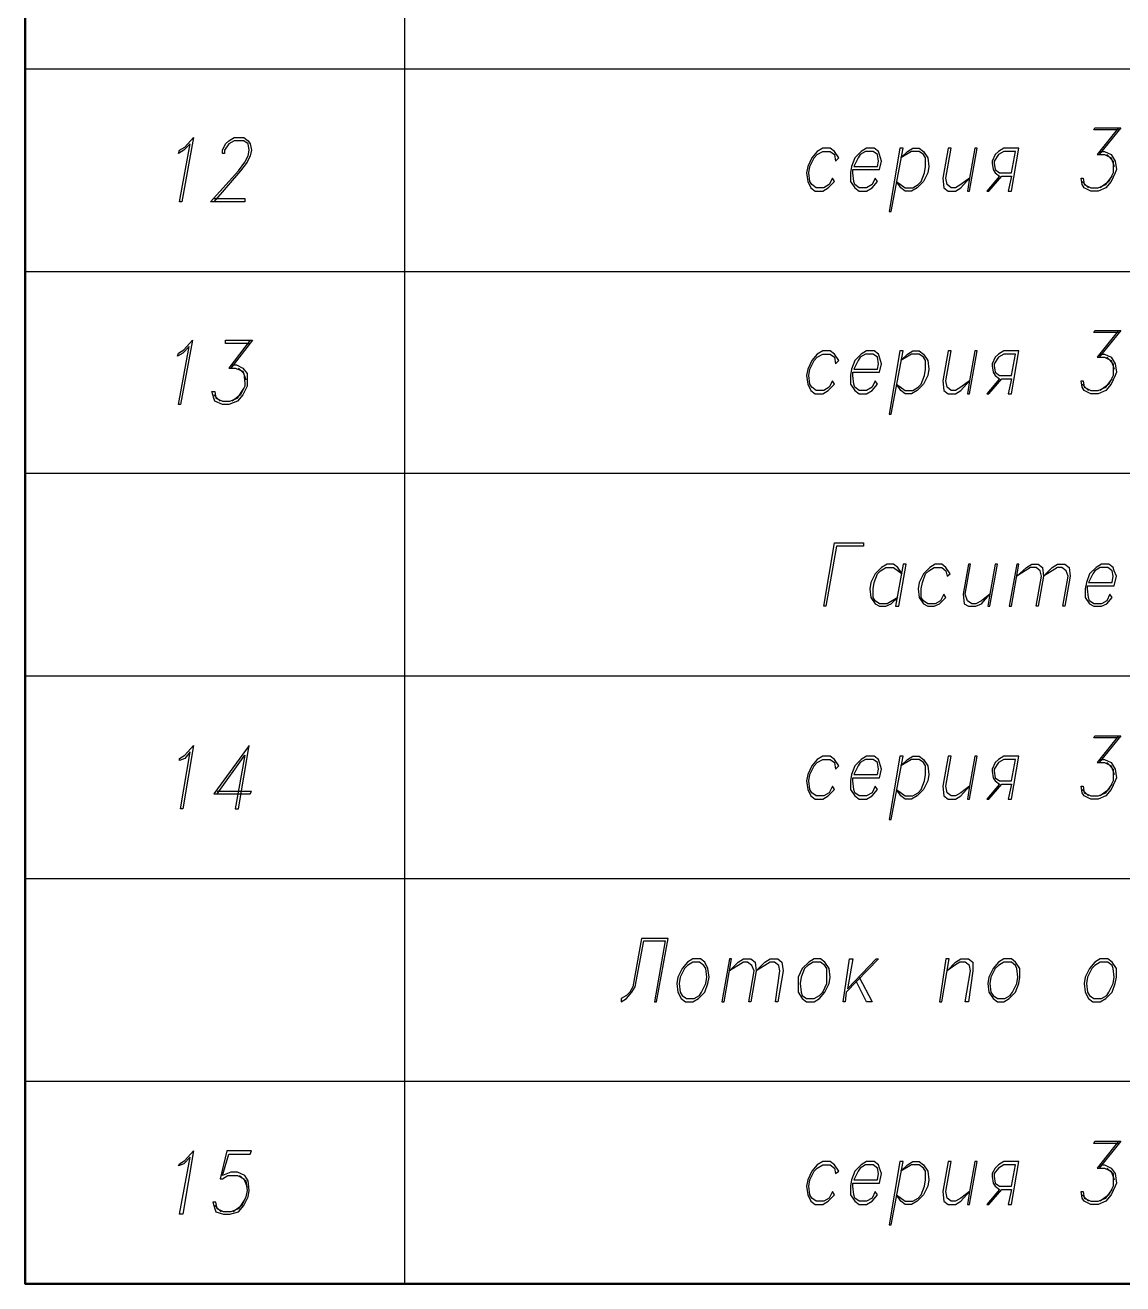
# Model space of a CAD drawing. Header units: millimetres. Extents: x 4241 to 6572, y 870 to 1291.
# Drawn here: x 5693.63 to 5736.98, y 977.55 to 1027.24 of the extents above; entities that cross this region are included whole.
import ezdxf

# ---------------------------------------------------------------- set-up
doc = ezdxf.new("R2010")
doc.units = ezdxf.units.MM
doc.layers.add('PDF _0', color=7, linetype='Continuous')

msp = doc.modelspace()

# ---------------------------------------------------------------- linework, layer by layer
at = {"layer": 'PDF _0', "lineweight": 50}
msp.add_lwpolyline([(5883.6259, 977.5531), (5693.6273, 977.5531), (5693.6273, 1176.5266), (5883.6259, 1176.5266)], close=True, dxfattribs=at)
at = {"layer": 'PDF _0', "lineweight": 30}
for points in [[(5708.6139, 1176.5266), (5708.6139, 977.5531)], [(5693.6273, 1025.5184), (5883.6259, 1025.5184)], [(5693.6273, 1017.5171), (5883.6259, 1017.5171)], [(5693.6273, 1009.5582), (5883.6259, 1009.5582)], [(5693.6273, 1001.5569), (5883.6259, 1001.5569)], [(5693.6273, 993.5556), (5883.6259, 993.5556)], [(5693.6273, 985.5543), (5883.6259, 985.5543)]]:
    msp.add_lwpolyline(points, dxfattribs=at)
at = {"layer": 'PDF _0', "lineweight": 25}
for points in [[(5736.8088, 1023.1053), (5735.8351, 1023.1053), (5735.8775, 1023.19), (5736.8935, 1023.19), (5736.0468, 1022.1316)], [(5736.8088, 1023.19), (5735.9621, 1022.1316), (5736.2585, 1022.1316), (5736.5125, 1022.0046), (5736.6395, 1021.6659)], [(5701.0783, 1020.3959), (5702.306, 1020.3959), (5702.306, 1020.2689), (5700.9513, 1020.2689), (5702.052, 1021.4966), (5702.306, 1021.8353), (5702.433, 1022.0893), (5702.4753, 1022.301), (5702.433, 1022.555), (5702.2636, 1022.682), (5701.8826, 1022.682), (5701.671, 1022.555), (5701.5016, 1022.301), (5701.5016, 1022.1739), (5701.4169, 1022.1739), (5701.4169, 1022.301), (5701.544, 1022.555), (5701.671, 1022.682), (5701.8826, 1022.809), (5702.2636, 1022.809), (5702.433, 1022.682), (5702.5177, 1022.555), (5702.56, 1022.301), (5702.5177, 1022.0893), (5702.3906, 1021.8353), (5702.1366, 1021.4966), (5701.0783, 1020.2689)], [(5736.0891, 1022.2586), (5736.2585, 1022.2586), (5736.5125, 1022.1316), (5736.6818, 1021.8776), (5736.7242, 1021.5389), (5736.6818, 1021.4119), (5736.5125, 1021.0732), (5736.3008, 1020.8192), (5736.0045, 1020.6922), (5735.7081, 1020.6922), (5735.4541, 1020.8192), (5735.3695, 1020.9462), (5735.3271, 1021.2002), (5735.4118, 1021.2002), (5735.4541, 1020.9462), (5735.7081, 1020.8192), (5736.0045, 1020.8192), (5736.3008, 1020.9462), (5736.5548, 1021.2849)], [(5736.3432, 1022.1316), (5736.5972, 1021.8776), (5736.5972, 1021.5389), (5736.5972, 1021.4119), (5736.4278, 1021.0732), (5736.0891, 1020.8192)], [(5735.6235, 1020.8192), (5735.3695, 1021.0732)], [(5736.8088, 1015.104), (5735.8351, 1015.104), (5735.8775, 1015.1887), (5736.8935, 1015.1887), (5736.0468, 1014.1303)], [(5736.8088, 1015.1887), (5735.9621, 1014.1303), (5736.2585, 1014.1303), (5736.5125, 1014.0033), (5736.6395, 1013.6647)], [(5702.4753, 1014.6807), (5701.544, 1014.6807), (5701.544, 1014.8077), (5702.6023, 1014.8077), (5701.7556, 1013.707)], [(5702.5177, 1014.8077), (5701.671, 1013.707), (5701.925, 1013.707), (5702.2213, 1013.58), (5702.3483, 1013.2413)], [(5736.0891, 1014.2573), (5736.2585, 1014.2573), (5736.5125, 1014.1303), (5736.6818, 1013.8763), (5736.7242, 1013.5376), (5736.6818, 1013.4106), (5736.5125, 1013.072), (5736.3008, 1012.818), (5736.0045, 1012.691), (5735.7081, 1012.691), (5735.4541, 1012.818), (5735.3695, 1012.945), (5735.3271, 1013.199), (5735.4118, 1013.199), (5735.4541, 1012.945), (5735.7081, 1012.818), (5736.0045, 1012.818), (5736.3008, 1012.945), (5736.5548, 1013.2836)], [(5701.7556, 1013.834), (5701.9673, 1013.834), (5702.2213, 1013.707), (5702.3906, 1013.4953), (5702.3906, 1013.1143), (5702.3906, 1012.9873), (5702.2213, 1012.6486), (5702.0096, 1012.3946), (5701.671, 1012.2676), (5701.4169, 1012.2676), (5701.1206, 1012.3946), (5701.0783, 1012.5216), (5700.9936, 1012.7756), (5701.1206, 1012.7756), (5701.1629, 1012.5216), (5701.4169, 1012.3946), (5701.7133, 1012.3946), (5702.0096, 1012.5216), (5702.2636, 1012.9026)], [(5702.052, 1013.707), (5702.2636, 1013.4953), (5702.306, 1013.1143), (5702.306, 1012.9873), (5702.1366, 1012.6486), (5701.798, 1012.3946)], [(5736.3432, 1014.1303), (5736.5972, 1013.8763), (5736.5972, 1013.5376), (5736.5972, 1013.4106), (5736.4278, 1013.072), (5736.0891, 1012.818)], [(5735.6235, 1012.818), (5735.3695, 1013.072)], [(5701.3323, 1012.3946), (5701.0783, 1012.6486)], [(5701.2053, 996.9001), (5702.306, 998.4241), (5701.925, 996.3074), (5702.052, 996.3074), (5702.4753, 998.8051), (5701.0783, 996.9001), (5702.5177, 996.9001), (5702.56, 996.9847), (5701.2053, 996.9847)], [(5736.8088, 999.1015), (5735.8351, 999.1015), (5735.8775, 999.1862), (5736.8935, 999.1862), (5736.0468, 998.1278)], [(5736.8088, 999.1862), (5735.9621, 998.1278), (5736.2585, 998.1278), (5736.5125, 998.0008), (5736.6395, 997.6621)], [(5736.0891, 998.2548), (5736.2585, 998.2548), (5736.5125, 998.1278), (5736.6818, 997.8738), (5736.7242, 997.5351), (5736.6818, 997.4081), (5736.5125, 997.0694), (5736.3008, 996.8154), (5736.0045, 996.6884), (5735.7081, 996.6884), (5735.4541, 996.8154), (5735.3695, 996.9424), (5735.3271, 997.1964), (5735.4118, 997.1964), (5735.4541, 996.9424), (5735.7081, 996.8154), (5736.0045, 996.8154), (5736.3008, 996.9424), (5736.5548, 997.2811)], [(5736.3432, 998.1278), (5736.5972, 997.8738), (5736.5972, 997.5351), (5736.5972, 997.4081), (5736.4278, 997.0694), (5736.0891, 996.8154)], [(5735.6235, 996.8154), (5735.3695, 997.0694)], [(5726.5638, 989.6608), (5727.0718, 988.6871), (5726.8602, 988.6871), (5726.4368, 989.5338)], [(5736.8088, 983.0989), (5735.8351, 983.0989), (5735.8775, 983.1836), (5736.8935, 983.1836), (5736.0468, 982.1252)], [(5736.8088, 983.1836), (5735.9621, 982.1252), (5736.2585, 982.1252), (5736.5125, 981.9982), (5736.6395, 981.6595)], [(5702.306, 980.8975), (5702.052, 980.5165), (5701.7556, 980.3895), (5701.4593, 980.3895), (5701.2053, 980.5165), (5701.1629, 980.7705), (5701.0359, 980.7705), (5701.1206, 980.5165), (5701.1629, 980.3895), (5701.4593, 980.3048), (5701.7133, 980.3048), (5702.052, 980.3895), (5702.2636, 980.6435), (5702.433, 980.9822), (5702.4753, 981.2362), (5702.433, 981.6172), (5702.306, 981.8289), (5702.0096, 981.9559), (5701.7556, 981.9559), (5701.4169, 981.8289), (5701.671, 982.6756), (5702.5177, 982.6756), (5702.56, 982.8026), (5701.5863, 982.8026), (5701.3323, 981.7019), (5701.4169, 981.7019), (5701.6286, 981.8289), (5702.0096, 981.8289), (5702.2636, 981.7019), (5702.3906, 981.3632)], [(5736.0891, 982.2522), (5736.2585, 982.2522), (5736.5125, 982.1252), (5736.6818, 981.9136), (5736.7242, 981.5325), (5736.6818, 981.4055), (5736.5125, 981.0669), (5736.3008, 980.8128), (5736.0045, 980.6858), (5735.7081, 980.6858), (5735.4541, 980.8128), (5735.3695, 980.9399), (5735.3271, 981.1939), (5735.4118, 981.1939), (5735.4541, 980.9399), (5735.7081, 980.8128), (5736.0045, 980.8128), (5736.3008, 980.9399), (5736.5548, 981.2785)], [(5736.3432, 982.1252), (5736.5972, 981.9136), (5736.5972, 981.5325), (5736.5972, 981.4055), (5736.4278, 981.0669), (5736.0891, 980.8128)], [(5702.0943, 981.8289), (5702.3483, 981.6172), (5702.3906, 981.2362), (5702.3483, 980.9822), (5702.179, 980.6435), (5701.8403, 980.3895)], [(5735.6235, 980.8128), (5735.3695, 981.0669)], [(5701.3746, 980.3895), (5701.1206, 980.6435)]]:
    msp.add_lwpolyline(points, dxfattribs=at)
for points in [[(5699.8082, 1020.2689), (5699.7236, 1020.2689), (5700.1469, 1022.555), (5699.8929, 1022.301), (5699.6812, 1022.1739), (5699.7236, 1022.301), (5699.9352, 1022.428), (5700.2739, 1022.809)], [(5725.5901, 1021.0732), (5725.5054, 1021.2002), (5725.3784, 1020.9462), (5725.1668, 1020.8192), (5724.8704, 1020.8192), (5724.7011, 1020.9462), (5724.6164, 1021.0732), (5724.5741, 1021.4119), (5724.6164, 1021.6659), (5724.7858, 1022.0046), (5724.9128, 1022.1316), (5725.1244, 1022.2586), (5725.4208, 1022.2586), (5725.5901, 1022.1316), (5725.6325, 1021.8776), (5725.7595, 1022.0046), (5725.5901, 1022.2586), (5725.4208, 1022.3856), (5725.1244, 1022.3856), (5724.9128, 1022.2586), (5724.7011, 1022.0046), (5724.5317, 1021.6659), (5724.4894, 1021.4119), (5724.5317, 1021.0732), (5724.6588, 1020.8192), (5724.8281, 1020.6922), (5725.1244, 1020.6922), (5725.3361, 1020.8192)], [(5726.3098, 1021.5389), (5727.3682, 1021.5389), (5727.4528, 1021.8776), (5727.3682, 1022.1316), (5727.3258, 1022.2586), (5727.1565, 1022.3856), (5726.8602, 1022.3856), (5726.6485, 1022.2586), (5726.3945, 1022.0046), (5726.2675, 1021.6659), (5726.2251, 1021.4119), (5726.2251, 1021.0732), (5726.3945, 1020.8192), (5726.5638, 1020.6922), (5726.8602, 1020.6922), (5727.0718, 1020.8192), (5727.2835, 1021.0732), (5727.1988, 1021.2002), (5727.0718, 1020.9462), (5726.8602, 1020.8192), (5726.5638, 1020.8192), (5726.3945, 1020.9462), (5726.3521, 1021.0732), (5726.3098, 1021.4119)], [(5727.2835, 1021.6659), (5727.3258, 1021.8776), (5727.2835, 1022.1316), (5727.1142, 1022.2586), (5726.8178, 1022.2586), (5726.6062, 1022.1316), (5726.5215, 1022.0046), (5726.3521, 1021.6659)], [(5727.8339, 1019.8879), (5728.2995, 1022.3856), (5728.1725, 1022.3856), (5727.7492, 1019.8879)], [(5728.0455, 1021.0732), (5728.3842, 1020.8192), (5728.6806, 1020.8192), (5728.8922, 1020.9462), (5729.0192, 1021.0732), (5729.1462, 1021.4119), (5729.1886, 1021.6659), (5729.1886, 1022.0046), (5729.1039, 1022.1316), (5728.9346, 1022.2586), (5728.6382, 1022.2586), (5728.2149, 1022.0046), (5728.4689, 1022.2586), (5728.6806, 1022.3856), (5728.9346, 1022.3856), (5729.1039, 1022.2586), (5729.2732, 1022.0046), (5729.3156, 1021.6659), (5729.2732, 1021.4119), (5729.1039, 1021.0732), (5728.8499, 1020.8192), (5728.6382, 1020.6922), (5728.3842, 1020.6922), (5728.2149, 1020.8192)], [(5730.9243, 1021.2002), (5730.5856, 1020.9462), (5730.374, 1020.8192), (5730.2046, 1020.8192), (5730.0353, 1020.9462), (5729.9929, 1021.2002), (5730.2046, 1022.3856), (5730.0776, 1022.3856), (5729.8659, 1021.2002), (5729.9083, 1020.8192), (5730.0776, 1020.6922), (5730.374, 1020.6922), (5730.5856, 1020.8192), (5730.9243, 1021.2002), (5730.8396, 1020.6922), (5730.9243, 1020.6922), (5731.2206, 1022.3856), (5731.136, 1022.3856)], [(5732.1943, 1021.2849), (5732.5754, 1021.2849), (5732.4484, 1020.6922), (5732.5754, 1020.6922), (5732.8717, 1022.3856), (5732.279, 1022.3856), (5732.0673, 1022.2586), (5731.9403, 1022.1316), (5731.8133, 1021.8776), (5731.8133, 1021.7929), (5731.8557, 1021.5389), (5731.9403, 1021.4119), (5732.1097, 1021.2849), (5731.6017, 1020.6922), (5731.6863, 1020.6922)], [(5732.5754, 1021.4119), (5732.7447, 1022.2586), (5732.279, 1022.2586), (5732.0673, 1022.1316), (5731.898, 1021.8776), (5731.898, 1021.7929), (5731.9403, 1021.5389), (5732.1097, 1021.4119)], [(5699.7659, 1012.2676), (5699.6812, 1012.2676), (5700.1046, 1014.5537), (5699.8506, 1014.2997), (5699.6389, 1014.1727), (5699.6812, 1014.2997), (5699.8929, 1014.4267), (5700.2316, 1014.8077)], [(5725.5901, 1013.072), (5725.5054, 1013.199), (5725.3784, 1012.945), (5725.1668, 1012.818), (5724.8704, 1012.818), (5724.7011, 1012.945), (5724.6164, 1013.072), (5724.5741, 1013.4106), (5724.6164, 1013.6647), (5724.7858, 1014.0033), (5724.9128, 1014.1303), (5725.1244, 1014.2573), (5725.4208, 1014.2573), (5725.5901, 1014.1303), (5725.6325, 1013.8763), (5725.7595, 1014.0033), (5725.5901, 1014.2573), (5725.4208, 1014.3843), (5725.1244, 1014.3843), (5724.9128, 1014.2573), (5724.7011, 1014.0033), (5724.5317, 1013.6647), (5724.4894, 1013.4106), (5724.5317, 1013.072), (5724.6588, 1012.818), (5724.8281, 1012.691), (5725.1244, 1012.691), (5725.3361, 1012.818)], [(5726.3098, 1013.5376), (5727.3682, 1013.5376), (5727.4528, 1013.8763), (5727.3682, 1014.1303), (5727.3258, 1014.2573), (5727.1565, 1014.3843), (5726.8602, 1014.3843), (5726.6485, 1014.2573), (5726.3945, 1014.0033), (5726.2675, 1013.6647), (5726.2251, 1013.4106), (5726.2251, 1013.072), (5726.3945, 1012.818), (5726.5638, 1012.691), (5726.8602, 1012.691), (5727.0718, 1012.818), (5727.2835, 1013.072), (5727.1988, 1013.199), (5727.0718, 1012.945), (5726.8602, 1012.818), (5726.5638, 1012.818), (5726.3945, 1012.945), (5726.3521, 1013.072), (5726.3098, 1013.4106)], [(5727.2835, 1013.6647), (5727.3258, 1013.8763), (5727.2835, 1014.1303), (5727.1142, 1014.2573), (5726.8178, 1014.2573), (5726.6062, 1014.1303), (5726.5215, 1014.0033), (5726.3521, 1013.6647)], [(5727.8339, 1011.8866), (5728.2995, 1014.3843), (5728.1725, 1014.3843), (5727.7492, 1011.8866)], [(5728.0455, 1013.072), (5728.3842, 1012.818), (5728.6806, 1012.818), (5728.8922, 1012.945), (5729.0192, 1013.072), (5729.1462, 1013.4106), (5729.1886, 1013.6647), (5729.1886, 1014.0033), (5729.1039, 1014.1303), (5728.9346, 1014.2573), (5728.6382, 1014.2573), (5728.2149, 1014.0033), (5728.4689, 1014.2573), (5728.6806, 1014.3843), (5728.9346, 1014.3843), (5729.1039, 1014.2573), (5729.2732, 1014.0033), (5729.3156, 1013.6647), (5729.2732, 1013.4106), (5729.1039, 1013.072), (5728.8499, 1012.818), (5728.6382, 1012.691), (5728.3842, 1012.691), (5728.2149, 1012.818)], [(5730.9243, 1013.199), (5730.5856, 1012.945), (5730.374, 1012.818), (5730.2046, 1012.818), (5730.0353, 1012.945), (5729.9929, 1013.199), (5730.2046, 1014.3843), (5730.0776, 1014.3843), (5729.8659, 1013.199), (5729.9083, 1012.818), (5730.0776, 1012.691), (5730.374, 1012.691), (5730.5856, 1012.818), (5730.9243, 1013.199), (5730.8396, 1012.691), (5730.9243, 1012.691), (5731.2206, 1014.3843), (5731.136, 1014.3843)], [(5732.1943, 1013.2836), (5732.5754, 1013.2836), (5732.4484, 1012.691), (5732.5754, 1012.691), (5732.8717, 1014.3843), (5732.279, 1014.3843), (5732.0673, 1014.2573), (5731.9403, 1014.1303), (5731.8133, 1013.8763), (5731.8133, 1013.7917), (5731.8557, 1013.5376), (5731.9403, 1013.4106), (5732.1097, 1013.2836), (5731.6017, 1012.691), (5731.6863, 1012.691)], [(5732.5754, 1013.4106), (5732.7447, 1014.2573), (5732.279, 1014.2573), (5732.0673, 1014.1303), (5731.898, 1013.8763), (5731.898, 1013.7917), (5731.9403, 1013.5376), (5732.1097, 1013.4106)], [(5725.6748, 1006.6794), (5725.2514, 1004.3087), (5725.1668, 1004.3087), (5725.5901, 1006.8064), (5726.7332, 1006.8064), (5726.7332, 1006.6794)], [(5728.0879, 1004.6473), (5727.6645, 1004.3933), (5727.3682, 1004.3933), (5727.1988, 1004.5203), (5727.1142, 1004.6473), (5727.1142, 1004.986), (5727.1565, 1005.24), (5727.2835, 1005.5787), (5727.4105, 1005.7057), (5727.6222, 1005.8327), (5727.9185, 1005.8327), (5728.2572, 1005.5787), (5728.0879, 1005.8327), (5727.9185, 1005.9597), (5727.6645, 1005.9597), (5727.4528, 1005.8327), (5727.1988, 1005.5787), (5727.0295, 1005.24), (5726.9872, 1004.986), (5727.0295, 1004.6473), (5727.1988, 1004.3933), (5727.3682, 1004.3087), (5727.6222, 1004.3087), (5727.8339, 1004.3933)], [(5728.1302, 1004.3087), (5728.4265, 1005.9597), (5728.2995, 1005.9597), (5728.0032, 1004.3087)], [(5729.9929, 1004.6473), (5729.9083, 1004.7743), (5729.7813, 1004.5203), (5729.5696, 1004.3933), (5729.2732, 1004.3933), (5729.1039, 1004.5203), (5729.0192, 1004.6473), (5729.0192, 1004.986), (5729.0616, 1005.24), (5729.1886, 1005.5787), (5729.3156, 1005.7057), (5729.5273, 1005.8327), (5729.8236, 1005.8327), (5729.9929, 1005.7057), (5730.0353, 1005.494), (5730.1623, 1005.5787), (5729.9929, 1005.8327), (5729.8236, 1005.9597), (5729.5696, 1005.9597), (5729.3579, 1005.8327), (5729.1039, 1005.5787), (5728.9346, 1005.24), (5728.8922, 1004.986), (5728.9346, 1004.6473), (5729.1039, 1004.3933), (5729.2732, 1004.3087), (5729.5273, 1004.3087), (5729.7389, 1004.3933)], [(5731.7287, 1004.7743), (5731.39, 1004.5203), (5731.1783, 1004.3933), (5731.009, 1004.3933), (5730.8396, 1004.5203), (5730.755, 1004.7743), (5730.9666, 1005.9597), (5730.882, 1005.9597), (5730.6703, 1004.7743), (5730.7126, 1004.3933), (5730.882, 1004.3087), (5731.1783, 1004.3087), (5731.39, 1004.3933), (5731.7287, 1004.7743), (5731.644, 1004.3087), (5731.7287, 1004.3087), (5732.025, 1005.9597), (5731.9403, 1005.9597)], [(5732.5754, 1004.3087), (5732.8717, 1005.9597), (5732.787, 1005.9597), (5732.4907, 1004.3087)], [(5733.6337, 1004.3087), (5733.5491, 1004.3087), (5733.7607, 1005.494), (5733.7184, 1005.7057), (5733.5491, 1005.8327), (5733.3374, 1005.8327), (5733.1257, 1005.7057), (5732.787, 1005.494), (5733.168, 1005.8327), (5733.3797, 1005.9597), (5733.6337, 1005.9597), (5733.8031, 1005.8327), (5733.8454, 1005.494)], [(5734.6921, 1004.3087), (5734.6074, 1004.3087), (5734.8191, 1005.494), (5734.7344, 1005.7057), (5734.5651, 1005.8327), (5734.3958, 1005.8327), (5734.1841, 1005.7057), (5733.8454, 1005.494), (5734.1841, 1005.8327), (5734.3958, 1005.9597), (5734.6921, 1005.9597), (5734.8614, 1005.8327), (5734.9038, 1005.494)], [(5735.5811, 1005.113), (5736.6395, 1005.113), (5736.7242, 1005.494), (5736.6395, 1005.7057), (5736.5972, 1005.8327), (5736.4278, 1005.9597), (5736.1315, 1005.9597), (5735.9198, 1005.8327), (5735.6658, 1005.5787), (5735.5388, 1005.24), (5735.4965, 1004.986), (5735.4965, 1004.6473), (5735.6658, 1004.3933), (5735.8351, 1004.3087), (5736.1315, 1004.3087), (5736.3432, 1004.3933), (5736.5548, 1004.6473), (5736.4702, 1004.7743), (5736.3432, 1004.5203), (5736.1315, 1004.3933), (5735.8351, 1004.3933), (5735.6658, 1004.5203), (5735.6235, 1004.6473), (5735.5811, 1004.986)], [(5736.5548, 1005.24), (5736.5972, 1005.494), (5736.5548, 1005.7057), (5736.3855, 1005.8327), (5736.0891, 1005.8327), (5735.8775, 1005.7057), (5735.7928, 1005.5787), (5735.6235, 1005.24)], [(5699.8506, 996.3074), (5699.7659, 996.3074), (5700.1469, 998.5511), (5699.9352, 998.2971), (5699.7236, 998.2125), (5699.7236, 998.2971), (5699.9352, 998.4241), (5700.2739, 998.8051)], [(5725.5901, 997.0694), (5725.5054, 997.1964), (5725.3784, 996.9424), (5725.1668, 996.8154), (5724.8704, 996.8154), (5724.7011, 996.9424), (5724.6164, 997.0694), (5724.5741, 997.4081), (5724.6164, 997.6621), (5724.7858, 998.0008), (5724.9128, 998.1278), (5725.1244, 998.2548), (5725.4208, 998.2548), (5725.5901, 998.1278), (5725.6325, 997.8738), (5725.7595, 998.0008), (5725.5901, 998.2548), (5725.4208, 998.3818), (5725.1244, 998.3818), (5724.9128, 998.2548), (5724.7011, 998.0008), (5724.5317, 997.6621), (5724.4894, 997.4081), (5724.5317, 997.0694), (5724.6588, 996.8154), (5724.8281, 996.6884), (5725.1244, 996.6884), (5725.3361, 996.8154)], [(5726.3098, 997.5351), (5727.3682, 997.5351), (5727.4528, 997.8738), (5727.3682, 998.1278), (5727.3258, 998.2548), (5727.1565, 998.3818), (5726.8602, 998.3818), (5726.6485, 998.2548), (5726.3945, 998.0008), (5726.2675, 997.6621), (5726.2251, 997.4081), (5726.2251, 997.0694), (5726.3945, 996.8154), (5726.5638, 996.6884), (5726.8602, 996.6884), (5727.0718, 996.8154), (5727.2835, 997.0694), (5727.1988, 997.1964), (5727.0718, 996.9424), (5726.8602, 996.8154), (5726.5638, 996.8154), (5726.3945, 996.9424), (5726.3521, 997.0694), (5726.3098, 997.4081)], [(5727.2835, 997.6621), (5727.3258, 997.8738), (5727.2835, 998.1278), (5727.1142, 998.2548), (5726.8178, 998.2548), (5726.6062, 998.1278), (5726.5215, 998.0008), (5726.3521, 997.6621)], [(5727.8339, 995.884), (5728.2995, 998.3818), (5728.1725, 998.3818), (5727.7492, 995.884)], [(5728.0455, 997.0694), (5728.3842, 996.8154), (5728.6806, 996.8154), (5728.8922, 996.9424), (5729.0192, 997.0694), (5729.1462, 997.4081), (5729.1886, 997.6621), (5729.1886, 998.0008), (5729.1039, 998.1278), (5728.9346, 998.2548), (5728.6382, 998.2548), (5728.2149, 998.0008), (5728.4689, 998.2548), (5728.6806, 998.3818), (5728.9346, 998.3818), (5729.1039, 998.2548), (5729.2732, 998.0008), (5729.3156, 997.6621), (5729.2732, 997.4081), (5729.1039, 997.0694), (5728.8499, 996.8154), (5728.6382, 996.6884), (5728.3842, 996.6884), (5728.2149, 996.8154)], [(5730.9243, 997.1964), (5730.5856, 996.9424), (5730.374, 996.8154), (5730.2046, 996.8154), (5730.0353, 996.9424), (5729.9929, 997.1964), (5730.2046, 998.3818), (5730.0776, 998.3818), (5729.8659, 997.1964), (5729.9083, 996.8154), (5730.0776, 996.6884), (5730.374, 996.6884), (5730.5856, 996.8154), (5730.9243, 997.1964), (5730.8396, 996.6884), (5730.9243, 996.6884), (5731.2206, 998.3818), (5731.136, 998.3818)], [(5732.1943, 997.2811), (5732.5754, 997.2811), (5732.4484, 996.6884), (5732.5754, 996.6884), (5732.8717, 998.3818), (5732.279, 998.3818), (5732.0673, 998.2548), (5731.9403, 998.1278), (5731.8133, 997.8738), (5731.8133, 997.7891), (5731.8557, 997.5351), (5731.9403, 997.4081), (5732.1097, 997.2811), (5731.6017, 996.6884), (5731.6863, 996.6884)], [(5732.5754, 997.4081), (5732.7447, 998.2548), (5732.279, 998.2548), (5732.0673, 998.1278), (5731.898, 997.8738), (5731.898, 997.7891), (5731.9403, 997.5351), (5732.1097, 997.4081)], [(5718.4779, 988.6871), (5718.5625, 988.6871), (5719.0282, 991.1849), (5717.9699, 991.1849), (5717.6312, 989.2798), (5717.5042, 989.0681), (5717.3772, 988.9411), (5717.1655, 988.8141), (5717.1655, 988.6871), (5717.3772, 988.8141), (5717.5888, 989.0681), (5717.7158, 989.2798), (5718.0545, 991.1002), (5718.9012, 991.1002)], [(5720.0019, 990.3805), (5719.7903, 990.2535), (5719.5786, 989.9995), (5719.4092, 989.6608), (5719.3669, 989.4068), (5719.4092, 989.0681), (5719.5362, 988.8141), (5719.7056, 988.6871), (5720.0019, 988.6871), (5720.2136, 988.8141), (5720.4676, 989.0681), (5720.5946, 989.4068), (5720.6369, 989.6608), (5720.5946, 989.9995), (5720.4676, 990.2535), (5720.2983, 990.3805)], [(5721.2296, 988.6871), (5721.526, 990.3805), (5721.4413, 990.3805), (5721.145, 988.6871)], [(5722.288, 988.6871), (5722.2033, 988.6871), (5722.415, 989.9148), (5722.3303, 990.1265), (5722.161, 990.2535), (5721.9917, 990.2535), (5721.78, 990.1265), (5721.4413, 989.9148), (5721.78, 990.2535), (5721.9917, 990.3805), (5722.288, 990.3805), (5722.4573, 990.2535), (5722.4997, 989.9148)], [(5723.3464, 988.6871), (5723.2617, 988.6871), (5723.431, 989.9148), (5723.3887, 990.1265), (5723.2194, 990.2535), (5723.05, 990.2535), (5722.8384, 990.1265), (5722.4997, 989.9148), (5722.8384, 990.2535), (5723.05, 990.3805), (5723.3464, 990.3805), (5723.5157, 990.2535), (5723.558, 989.9148)], [(5724.7858, 990.3805), (5724.5741, 990.2535), (5724.3201, 989.9995), (5724.1507, 989.6608), (5724.1507, 989.4068), (5724.1507, 989.0681), (5724.3201, 988.8141), (5724.4894, 988.6871), (5724.7858, 988.6871), (5724.9974, 988.8141), (5725.2091, 989.0681), (5725.3784, 989.4068), (5725.4208, 989.6608), (5725.3784, 989.9995), (5725.2091, 990.2535), (5725.0398, 990.3805)], [(5726.0981, 989.1951), (5727.2412, 990.3805), (5727.3258, 990.3805), (5726.0558, 989.0681), (5726.0135, 988.6871), (5725.9288, 988.6871), (5726.1828, 990.3805), (5726.3098, 990.3805)], [(5729.8236, 988.6871), (5730.1199, 990.3805), (5729.9929, 990.3805), (5729.7389, 988.6871)], [(5730.882, 988.6871), (5730.755, 988.6871), (5730.9666, 989.9148), (5730.9243, 990.1265), (5730.755, 990.2535), (5730.5433, 990.2535), (5730.3316, 990.1265), (5730.0353, 989.9148), (5730.374, 990.2535), (5730.5856, 990.3805), (5730.882, 990.3805), (5731.0513, 990.2535), (5731.0513, 989.9148)], [(5732.279, 990.3805), (5732.0673, 990.2535), (5731.8557, 989.9995), (5731.6863, 989.6608), (5731.644, 989.4068), (5731.6863, 989.0681), (5731.8557, 988.8141), (5732.025, 988.6871), (5732.279, 988.6871), (5732.4907, 988.8141), (5732.7447, 989.0681), (5732.8717, 989.4068), (5732.914, 989.6608), (5732.914, 989.9995), (5732.7447, 990.2535), (5732.5754, 990.3805)], [(5736.0891, 990.3805), (5735.8775, 990.2535), (5735.6658, 989.9995), (5735.4965, 989.6608), (5735.4541, 989.4068), (5735.4965, 989.0681), (5735.6235, 988.8141), (5735.7928, 988.6871), (5736.0891, 988.6871), (5736.3008, 988.8141), (5736.5548, 989.0681), (5736.6818, 989.4068), (5736.7242, 989.6608), (5736.7242, 989.9995), (5736.5548, 990.2535), (5736.3855, 990.3805)], [(5720.0019, 990.2535), (5719.7903, 990.1265), (5719.6632, 989.9995), (5719.4939, 989.6608), (5719.4516, 989.4068), (5719.4939, 989.0681), (5719.5786, 988.9411), (5719.7479, 988.8141), (5720.0443, 988.8141), (5720.2559, 988.9411), (5720.3406, 989.0681), (5720.5099, 989.4068), (5720.5523, 989.6608), (5720.5099, 989.9995), (5720.4253, 990.1265), (5720.2559, 990.2535)], [(5724.7434, 990.2535), (5724.5317, 990.1265), (5724.4047, 989.9995), (5724.2777, 989.6608), (5724.2354, 989.4068), (5724.2777, 989.0681), (5724.3201, 988.9411), (5724.4894, 988.8141), (5724.7858, 988.8141), (5724.9974, 988.9411), (5725.1244, 989.0681), (5725.2938, 989.4068), (5725.2938, 989.6608), (5725.2938, 989.9995), (5725.2091, 990.1265), (5725.0398, 990.2535)], [(5732.279, 990.2535), (5732.0673, 990.1265), (5731.9403, 989.9995), (5731.771, 989.6608), (5731.7287, 989.4068), (5731.771, 989.0681), (5731.8557, 988.9411), (5732.025, 988.8141), (5732.3214, 988.8141), (5732.533, 988.9411), (5732.6177, 989.0681), (5732.787, 989.4068), (5732.8294, 989.6608), (5732.787, 989.9995), (5732.7447, 990.1265), (5732.5754, 990.2535)], [(5736.0891, 990.2535), (5735.8775, 990.1265), (5735.7505, 989.9995), (5735.5811, 989.6608), (5735.5388, 989.4068), (5735.5811, 989.0681), (5735.6658, 988.9411), (5735.8351, 988.8141), (5736.1315, 988.8141), (5736.3432, 988.9411), (5736.4278, 989.0681), (5736.5972, 989.4068), (5736.6395, 989.6608), (5736.5972, 989.9995), (5736.5548, 990.1265), (5736.3855, 990.2535)], [(5699.8506, 980.3048), (5699.7236, 980.3048), (5700.1469, 982.5486), (5699.8929, 982.2946), (5699.6812, 982.2099), (5699.7236, 982.2946), (5699.9352, 982.4216), (5700.2739, 982.8026)], [(5725.5901, 981.0669), (5725.5054, 981.1939), (5725.3784, 980.9399), (5725.1668, 980.8128), (5724.8704, 980.8128), (5724.7011, 980.9399), (5724.6164, 981.0669), (5724.5741, 981.4055), (5724.6164, 981.6595), (5724.7858, 981.9982), (5724.9128, 982.1252), (5725.1244, 982.2522), (5725.4208, 982.2522), (5725.5901, 982.1252), (5725.6325, 981.9136), (5725.7595, 981.9982), (5725.5901, 982.2522), (5725.4208, 982.3792), (5725.1244, 982.3792), (5724.9128, 982.2522), (5724.7011, 981.9982), (5724.5317, 981.6595), (5724.4894, 981.4055), (5724.5317, 981.0669), (5724.6588, 980.8128), (5724.8281, 980.6858), (5725.1244, 980.6858), (5725.3361, 980.8128)], [(5726.3098, 981.5325), (5727.3682, 981.5325), (5727.4528, 981.9136), (5727.3682, 982.1252), (5727.3258, 982.2522), (5727.1565, 982.3792), (5726.8602, 982.3792), (5726.6485, 982.2522), (5726.3945, 981.9982), (5726.2675, 981.6595), (5726.2251, 981.4055), (5726.2251, 981.0669), (5726.3945, 980.8128), (5726.5638, 980.6858), (5726.8602, 980.6858), (5727.0718, 980.8128), (5727.2835, 981.0669), (5727.1988, 981.1939), (5727.0718, 980.9399), (5726.8602, 980.8128), (5726.5638, 980.8128), (5726.3945, 980.9399), (5726.3521, 981.0669), (5726.3098, 981.4055)], [(5727.8339, 979.8815), (5728.2995, 982.3792), (5728.1725, 982.3792), (5727.7492, 979.8815)], [(5728.0455, 981.0669), (5728.3842, 980.8128), (5728.6806, 980.8128), (5728.8922, 980.9399), (5729.0192, 981.0669), (5729.1462, 981.4055), (5729.1886, 981.6595), (5729.1886, 981.9982), (5729.1039, 982.1252), (5728.9346, 982.2522), (5728.6382, 982.2522), (5728.2149, 981.9982), (5728.4689, 982.2522), (5728.6806, 982.3792), (5728.9346, 982.3792), (5729.1039, 982.2522), (5729.2732, 981.9982), (5729.3156, 981.6595), (5729.2732, 981.4055), (5729.1039, 981.0669), (5728.8499, 980.8128), (5728.6382, 980.6858), (5728.3842, 980.6858), (5728.2149, 980.8128)], [(5730.9243, 981.1939), (5730.5856, 980.9399), (5730.374, 980.8128), (5730.2046, 980.8128), (5730.0353, 980.9399), (5729.9929, 981.1939), (5730.2046, 982.3792), (5730.0776, 982.3792), (5729.8659, 981.1939), (5729.9083, 980.8128), (5730.0776, 980.6858), (5730.374, 980.6858), (5730.5856, 980.8128), (5730.9243, 981.1939), (5730.8396, 980.6858), (5730.9243, 980.6858), (5731.2206, 982.3792), (5731.136, 982.3792)], [(5732.1943, 981.2785), (5732.5754, 981.2785), (5732.4484, 980.6858), (5732.5754, 980.6858), (5732.8717, 982.3792), (5732.279, 982.3792), (5732.0673, 982.2522), (5731.9403, 982.1252), (5731.8133, 981.9136), (5731.8133, 981.7865), (5731.8557, 981.5325), (5731.9403, 981.4055), (5732.1097, 981.2785), (5731.6017, 980.6858), (5731.6863, 980.6858)], [(5727.2835, 981.6595), (5727.3258, 981.9136), (5727.2835, 982.1252), (5727.1142, 982.2522), (5726.8178, 982.2522), (5726.6062, 982.1252), (5726.5215, 981.9982), (5726.3521, 981.6595)], [(5732.5754, 981.4055), (5732.7447, 982.2522), (5732.279, 982.2522), (5732.0673, 982.1252), (5731.898, 981.9136), (5731.898, 981.7865), (5731.9403, 981.5325), (5732.1097, 981.4055)]]:
    msp.add_lwpolyline(points, close=True, dxfattribs=at)

doc.saveas('drawing.dxf')
